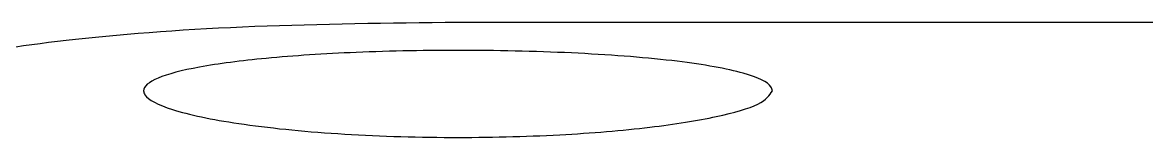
# Model space of a CAD drawing. Header units: millimetres. Extents: x 1953 to 4389, y 564 to 2287.
# Drawn here: x 2464.49 to 2472.54, y 2107.63 to 2108.46 of the extents above; entities that cross this region are included whole.
import ezdxf

# ---------------------------------------------------------------- set-up
doc = ezdxf.new("R2010")
doc.units = ezdxf.units.MM

msp = doc.modelspace()

# ---------------------------------------------------------------- linework, layer by layer
at = {"color": 7, "linetype": 'Continuous', "lineweight": 25}
msp.add_line((2504.6079, 2108.4563), (2467.6079, 2108.4578), dxfattribs=at)
for points, knots in [([(2467.6079, 2108.4578), (2467.1138, 2108.4521), (2466.1247, 2108.4406), (2464.8383, 2108.3482), (2463.956, 2108.2083), (2463.6329, 2108.07), (2463.6128, 2107.988), (2463.608, 2107.9681)], [0, 0, 0, 0, 0.247809, 0.4960641, 0.7267645, 0.9338912, 1, 1, 1, 1]), ([(2469.858, 2107.9679), (2469.8373, 2107.9358), (2469.7959, 2107.8714), (2469.474, 2107.7791), (2468.9857, 2107.7008), (2468.3259, 2107.6457), (2467.5455, 2107.6264), (2466.7323, 2107.6534), (2466.0204, 2107.7258), (2465.5352, 2107.8276), (2465.373, 2107.9133), (2465.3473, 2107.9901), (2465.4294, 2108.0618), (2465.739, 2108.1425), (2466.2314, 2108.2064), (2466.8891, 2108.2488), (2467.6702, 2108.2632), (2468.4831, 2108.2431), (2469.1955, 2108.1868), (2469.6784, 2108.1014), (2469.8464, 2108.0222), (2469.8559, 2107.9775), (2469.858, 2107.9679)], [0, 0, 0, 0, 0.0462765, 0.0927197, 0.1417162, 0.1951905, 0.2536862, 0.3152615, 0.3769119, 0.43437, 0.4858165, 0.5000047, 0.5462546, 0.5927016, 0.6417993, 0.6951559, 0.7535147, 0.8153978, 0.8768635, 0.9341607, 0.9857365, 1, 1, 1, 1])]:
    msp.add_open_spline(points, degree=3, knots=knots, dxfattribs=at)

doc.saveas('drawing.dxf')
